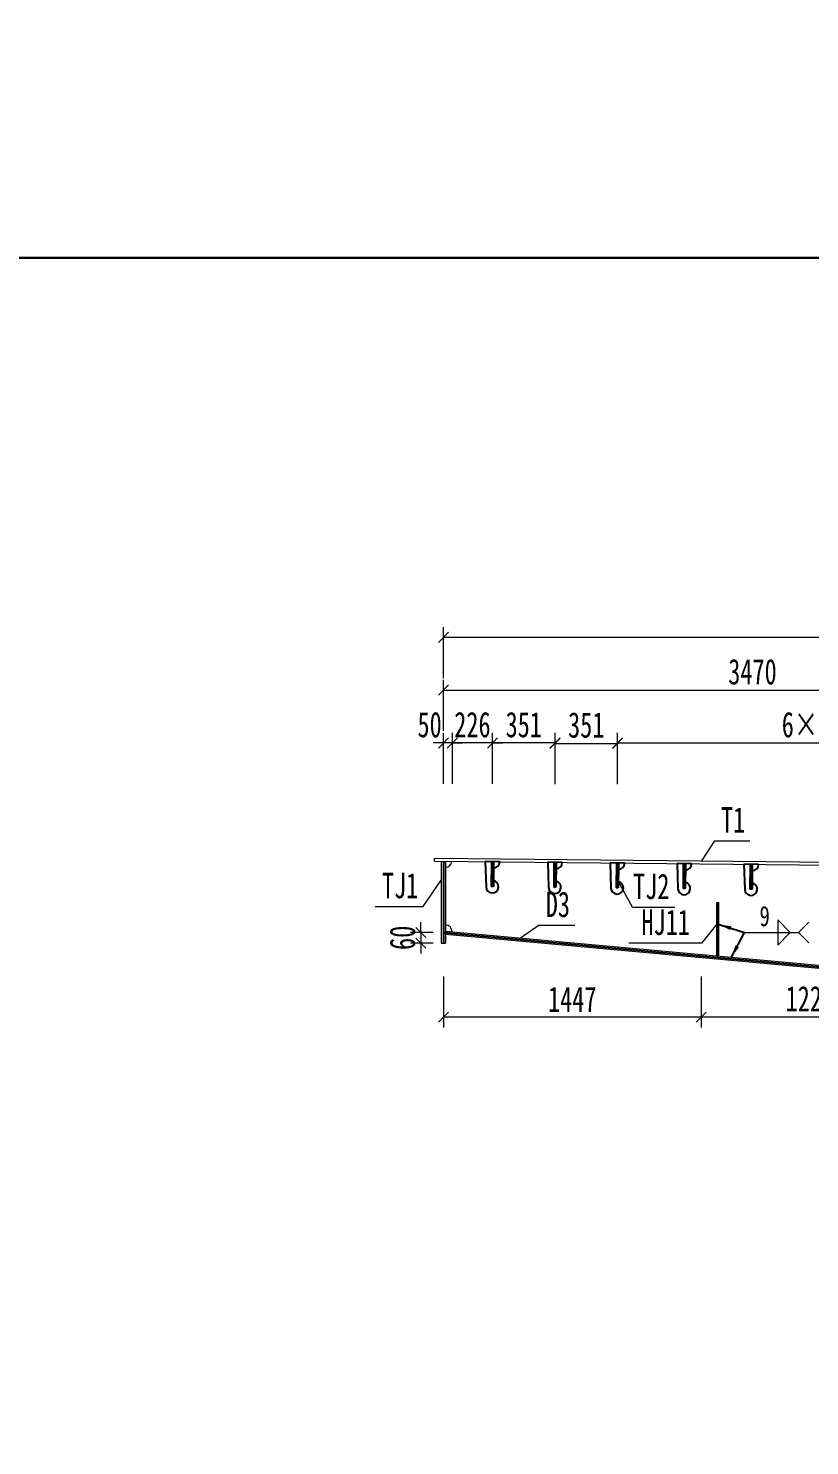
# Model space of a CAD drawing. Header units: millimetres. Extents: x 44597 to 300567, y -113054 to 73044.
# Drawn here: x 115904 to 120290, y -68559 to -60606 of the extents above; entities that cross this region are included whole.
import ezdxf
from ezdxf.enums import TextEntityAlignment as Align

# ---------------------------------------------------------------- set-up
doc = ezdxf.new("R2010")
doc.units = ezdxf.units.MM
doc.layers.get('Defpoints').update_dxf_attribs({"color": 8})
for name, color, linetype, lineweight in [('Dim', 4, 'Continuous', 15), ('文字', 7, 'Continuous', 15), ('细实线', 4, 'Continuous', 15), ('钢板粗线', 1, 'Continuous', 25), ('钢板细线', 6, 'Continuous', 15)]:
    doc.layers.add(name, color=color, linetype=linetype, lineweight=lineweight)
doc.layers.add('Text', color=4, linetype='Continuous')
doc.styles.add('111', font='', dxfattribs={"width": 0.7})
doc.styles.add('BM_Dim', font='', dxfattribs={"width": 0.85})
doc.styles.add('SMEDI', font='', dxfattribs={"width": 0.75})
doc.styles.get("Standard").update_dxf_attribs({"font": ''})
doc.styles.get('111').set_extended_font_data('仿宋_GB2312')
doc.styles.get('BM_Dim').set_extended_font_data('仿宋_GB2312')
doc.styles.get('SMEDI').set_extended_font_data('仿宋_GB2312')
doc.styles.get('Standard').set_extended_font_data('仿宋_GB2312')
doc.dimstyles.new('200', dxfattribs={"dimscale": 0, "dimtxt": 2.5, "dimasz": 1, "dimexe": 1, "dimexo": 1, "dimgap": 0.6, "dimtad": 1, "dimdec": 0, "dimdsep": 46, "dimtxsty": '111', "dimblk": 'OBLIQUE', "dimcen": 0, "dimclrd": 4, "dimclre": 4, "dimclrt": 4, "dimadec": 1, "dimazin": 2, "dimtfac": 1, "dimtdec": 0, "dimtix": 1, "dimtmove": 2, "dimatfit": 3, "dimfxl": 4, "dimfxlon": 1, "dimtolj": 1, "dimlwd": -1, "dimlwe": -1, "dimarcsym": 0})
doc.dimstyles.new('MSteel_1.0_1.0', dxfattribs={"dimtxt": 3, "dimasz": 1.2, "dimexe": 1, "dimexo": 1, "dimgap": 1, "dimtad": 3, "dimtoh": 1, "dimdec": 0, "dimzin": 0, "dimdsep": 46, "dimtxsty": 'Standard', "dimblk": 'ARCHTICK', "dimcen": 0.09, "dimclrd": 3, "dimclre": 3, "dimadec": 0, "dimazin": 0, "dimtfac": 1, "dimtdec": 4, "dimtofl": 0, "dimtmove": 0, "dimatfit": 3, "dimfxl": 1, "dimtolj": 1, "dimtzin": 0, "dimarcsym": 0})

# ---------------------------------------------------------------- blocks, each defined once
blk = doc.blocks.new('_Oblique')
at = {"color": 0, "linetype": 'ByBlock', "lineweight": -2}
blk.add_line((-0.5, -0.5), (0.5, 0.5), dxfattribs=at)
blk = doc.blocks.new('*D2376')
at = {"layer": 'Defpoints', "color": 0, "transparency": 16777216}
for p in [(121704, -64319.2), (118234.1, -64847.9), (121704, -65298.1)]:
    blk.add_point(p, dxfattribs=at)
at = {"layer": '细实线', "color": 4, "transparency": 16777216}
for p, q in [((118234.1, -64547.8), (118234.1, -64262.1)), ((118234.1, -64319.2), (121704, -64319.2)), ((121704, -64547.8), (121704, -64262.1))]:
    blk.add_line(p, q, dxfattribs=at)
at = {"layer": '细实线', "color": 4, "transparency": 16777216, "xscale": 57.14285714285715, "yscale": 57.14285714285715, "zscale": 57.14285714285715, "rotation": 180}
blk.add_blockref('_Oblique', (118234.1, -64319.2), dxfattribs=at)
at = {"layer": '细实线', "color": 4, "transparency": 16777216, "xscale": 57.14285714285715, "yscale": 57.14285714285715, "zscale": 57.14285714285715}
blk.add_blockref('_Oblique', (121704, -64319.2), dxfattribs=at)
at = {"layer": '细实线', "color": 4, "transparency": 16777216, "insert": (119969, -64217), "char_height": 142.86, "attachment_point": 5, "style": '111'}
blk.add_mtext('\\A1;3470', dxfattribs=at)
blk = doc.blocks.new('*D2378')
at = {"layer": 'Defpoints', "color": 0, "transparency": 16777216}
for p in [(118234.1, -65702.4), (119680.7, -65735.4), (118234.1, -66154.4)]:
    blk.add_point(p, dxfattribs=at)
at = {"layer": '细实线', "color": 4, "transparency": 16777216}
for p, q in [((118234.1, -65925.9), (118234.1, -66211.6)), ((119680.7, -65925.9), (119680.7, -66211.6)), ((119680.7, -66154.4), (118234.1, -66154.4))]:
    blk.add_line(p, q, dxfattribs=at)
at = {"layer": '细实线', "color": 4, "transparency": 16777216, "xscale": 57.14285714285715, "yscale": 57.14285714285715, "zscale": 57.14285714285715, "rotation": 180}
blk.add_blockref('_Oblique', (118234.1, -66154.4), dxfattribs=at)
at = {"layer": '细实线', "color": 4, "transparency": 16777216, "xscale": 57.14285714285715, "yscale": 57.14285714285715, "zscale": 57.14285714285715}
blk.add_blockref('_Oblique', (119680.7, -66154.4), dxfattribs=at)
at = {"layer": '细实线', "color": 4, "transparency": 16777216, "insert": (118957.4, -66053.7), "char_height": 142.86, "attachment_point": 5, "style": '111'}
blk.add_mtext('\\A1;1447', dxfattribs=at)
blk = doc.blocks.new('_ArchTick')
at = {"color": 0, "linetype": 'ByBlock', "const_width": 0.15}
blk.add_lwpolyline([(-0.5, -0.5), (0.5, 0.5)], dxfattribs=at)
blk = doc.blocks.new('角焊缝2')
at = {"layer": 'Dim'}
blk.add_line((-3138.01, 370.22), (-3132.7, 370.22), dxfattribs=at)
blk.add_lwpolyline([(-3134.75, 371.45), (-3134.75, 368.99), (-3133.52, 370.22)], close=True, dxfattribs=at)
blk.add_lwpolyline([(-3131.7, 369.22), (-3132.7, 370.22), (-3131.7, 371.22)], dxfattribs=at)
blk = doc.blocks.new('*D2382')
at = {"layer": 'Defpoints', "color": 0, "transparency": 16777216}
for p in [(119680.7, -65735.4), (120901.1, -65870), (119680.7, -66154.4)]:
    blk.add_point(p, dxfattribs=at)
at = {"layer": '细实线', "color": 4, "transparency": 16777216}
for p, q in [((119680.7, -65925.9), (119680.7, -66211.6)), ((120901.1, -65927.2), (120901.1, -66211.6)), ((120901.1, -66154.4), (119680.7, -66154.4))]:
    blk.add_line(p, q, dxfattribs=at)
at = {"layer": '细实线', "color": 4, "transparency": 16777216, "xscale": 57.14285714285715, "yscale": 57.14285714285715, "zscale": 57.14285714285715, "rotation": 180}
blk.add_blockref('_Oblique', (119680.7, -66154.4), dxfattribs=at)
at = {"layer": '细实线', "color": 4, "transparency": 16777216, "xscale": 57.14285714285715, "yscale": 57.14285714285715, "zscale": 57.14285714285715}
blk.add_blockref('_Oblique', (120901.1, -66154.4), dxfattribs=at)
at = {"layer": '细实线', "color": 4, "transparency": 16777216, "insert": (120290.9, -66052.2), "char_height": 142.86, "attachment_point": 5, "style": '111'}
blk.add_mtext('\\A1;1220', dxfattribs=at)
blk = doc.blocks.new('*D2384')
at = {"layer": 'Defpoints', "color": 0, "transparency": 16777216}
for p in [(118234.1, -65679), (118106.9, -65739.4), (118234.1, -65739.4)]:
    blk.add_point(p, dxfattribs=at)
at = {"layer": '细实线', "color": 4, "transparency": 16777216}
for p, q in [((118176.9, -65679), (118049.8, -65679)), ((118106.9, -65679), (118106.9, -65621.9)), ((118106.9, -65679), (118106.9, -65739.4)), ((118176.9, -65739.4), (118049.8, -65739.4)), ((118106.9, -65739.4), (118106.9, -65796.5))]:
    blk.add_line(p, q, dxfattribs=at)
at = {"layer": '细实线', "color": 4, "transparency": 16777216, "xscale": 57.14285714285715, "yscale": 57.14285714285715, "zscale": 57.14285714285715}
for p, rotation in [((118106.9, -65679), 270), ((118106.9, -65739.4), 90)]:
    blk.add_blockref('_Oblique', p, dxfattribs=dict(at, rotation=rotation))
at = {"layer": '细实线', "color": 4, "transparency": 16777216, "insert": (118004.7, -65709.2), "char_height": 142.86, "attachment_point": 5, "rotation": 90, "style": '111'}
blk.add_mtext('\\A1;60', dxfattribs=at)
blk = doc.blocks.new('12-140加劲 有过焊孔')
at = {"layer": 'Defpoints'}
blk.add_line((0, 0), (0, 140), dxfattribs=at)
at = {"layer": '钢板粗线', "color": 7}
for p, q in [((-6, 0), (-6, 140)), ((-6, 140), (6, 140)), ((6, 0), (6, 140)), ((41, 0), (35, 141.5)), ((-41, 0), (41, 0))]:
    blk.add_line(p, q, dxfattribs=at)
for centre, start, end in [((0, 140), 2.44105, 260.12911), ((-6, 0), 90, 180)]:
    blk.add_arc(centre, 35, start, end, dxfattribs=at)
blk = doc.blocks.new('*D2386')
at = {"layer": 'Defpoints', "color": 0, "transparency": 16777216}
for p in [(121464.2, -64615.9), (119211.1, -64949.2), (121464.2, -65311.7)]:
    blk.add_point(p, dxfattribs=at)
at = {"layer": '细实线', "color": 4, "transparency": 16777216}
for p, q in [((119211.1, -64844.5), (119211.1, -64558.8)), ((121464.2, -64844.5), (121464.2, -64558.8)), ((119211.1, -64615.9), (121464.2, -64615.9))]:
    blk.add_line(p, q, dxfattribs=at)
at = {"layer": '细实线', "color": 4, "transparency": 16777216, "xscale": 57.14285714285715, "yscale": 57.14285714285715, "zscale": 57.14285714285715, "rotation": 180}
blk.add_blockref('_Oblique', (119211.1, -64615.9), dxfattribs=at)
at = {"layer": '细实线', "color": 4, "transparency": 16777216, "xscale": 57.14285714285715, "yscale": 57.14285714285715, "zscale": 57.14285714285715}
blk.add_blockref('_Oblique', (121464.2, -64615.9), dxfattribs=at)
at = {"layer": '细实线', "color": 4, "transparency": 16777216, "insert": (120337.6, -64513.7), "char_height": 142.86, "attachment_point": 5, "style": '111'}
blk.add_mtext('\\A1;6×376', dxfattribs=at)
blk = doc.blocks.new('*D2400')
at = {"layer": 'Defpoints', "color": 0, "transparency": 16777216}
for p in [(129646.7, -64023.1), (118234.1, -64490.1), (129646.7, -65337.2)]:
    blk.add_point(p, dxfattribs=at)
at = {"layer": '细实线', "color": 4, "transparency": 16777216}
for p, q in [((118234.1, -64251.7), (118234.1, -63966)), ((129646.7, -64251.7), (129646.7, -63966)), ((118234.1, -64023.1), (129646.7, -64023.1))]:
    blk.add_line(p, q, dxfattribs=at)
at = {"layer": '细实线', "color": 4, "transparency": 16777216, "xscale": 57.14285714285715, "yscale": 57.14285714285715, "zscale": 57.14285714285715, "rotation": 180}
blk.add_blockref('_Oblique', (118234.1, -64023.1), dxfattribs=at)
at = {"layer": '细实线', "color": 4, "transparency": 16777216, "xscale": 57.14285714285715, "yscale": 57.14285714285715, "zscale": 57.14285714285715}
blk.add_blockref('_Oblique', (129646.7, -64023.1), dxfattribs=at)
at = {"layer": '细实线', "color": 4, "transparency": 16777216, "insert": (123940.4, -63920.9), "char_height": 142.86, "attachment_point": 5, "style": '111'}
blk.add_mtext('\\A1;11413', dxfattribs=at)
blk = doc.blocks.new('*D2409')
at = {"layer": 'Defpoints', "color": 0, "transparency": 16777216}
for p in [(119211.1, -64618.1), (118860.5, -65284.2), (119211.1, -65285.7)]:
    blk.add_point(p, dxfattribs=at)
at = {"layer": '细实线', "color": 4, "transparency": 16777216}
for p, q in [((118860.5, -64846.7), (118860.5, -64560.9)), ((119211.1, -64846.7), (119211.1, -64560.9)), ((118860.5, -64618.1), (119211.1, -64618.1))]:
    blk.add_line(p, q, dxfattribs=at)
at = {"layer": '细实线', "color": 4, "transparency": 16777216, "xscale": 57.14285714285715, "yscale": 57.14285714285715, "zscale": 57.14285714285715, "rotation": 180}
blk.add_blockref('_Oblique', (118860.5, -64618.1), dxfattribs=at)
at = {"layer": '细实线', "color": 4, "transparency": 16777216, "xscale": 57.14285714285715, "yscale": 57.14285714285715, "zscale": 57.14285714285715}
blk.add_blockref('_Oblique', (119211.1, -64618.1), dxfattribs=at)
at = {"layer": '细实线', "color": 4, "transparency": 16777216, "insert": (119035.8, -64515.8), "char_height": 142.86, "attachment_point": 5, "style": '111'}
blk.add_mtext('\\A1;351', dxfattribs=at)
blk = doc.blocks.new('*D2410')
at = {"layer": 'Defpoints', "color": 0, "transparency": 16777216}
for p in [(118509.8, -64615.9), (118509.8, -65246.7), (118860.5, -65280.4)]:
    blk.add_point(p, dxfattribs=at)
at = {"layer": '细实线', "color": 4, "transparency": 16777216}
for p, q in [((118509.8, -64844.5), (118509.8, -64558.8)), ((118860.5, -64844.5), (118860.5, -64558.8)), ((118860.5, -64615.9), (118509.8, -64615.9))]:
    blk.add_line(p, q, dxfattribs=at)
at = {"layer": '细实线', "color": 4, "transparency": 16777216, "xscale": 57.14285714285715, "yscale": 57.14285714285715, "zscale": 57.14285714285715, "rotation": 180}
blk.add_blockref('_Oblique', (118509.8, -64615.9), dxfattribs=at)
at = {"layer": '细实线', "color": 4, "transparency": 16777216, "xscale": 57.14285714285715, "yscale": 57.14285714285715, "zscale": 57.14285714285715}
blk.add_blockref('_Oblique', (118860.5, -64615.9), dxfattribs=at)
at = {"layer": '细实线', "color": 4, "transparency": 16777216, "insert": (118685.1, -64513.7), "char_height": 142.86, "attachment_point": 5, "style": '111'}
blk.add_mtext('\\A1;351', dxfattribs=at)
blk = doc.blocks.new('*D2411')
at = {"layer": 'Defpoints', "color": 0, "transparency": 16777216}
for p in [(118234.1, -64615.9), (118234.1, -65270.2), (118284.1, -65295.1)]:
    blk.add_point(p, dxfattribs=at)
at = {"layer": '细实线', "color": 4, "transparency": 16777216}
for p, q in [((118234.1, -64844.5), (118234.1, -64558.8)), ((118284.1, -64844.5), (118284.1, -64558.8)), ((118234.1, -64615.9), (118176.9, -64615.9)), ((118284.1, -64615.9), (118234.1, -64615.9)), ((118284.1, -64615.9), (118341.2, -64615.9))]:
    blk.add_line(p, q, dxfattribs=at)
at = {"layer": '细实线', "color": 4, "transparency": 16777216, "xscale": 57.14285714285715, "yscale": 57.14285714285715, "zscale": 57.14285714285715}
blk.add_blockref('_Oblique', (118234.1, -64615.9), dxfattribs=at)
at = {"layer": '细实线', "color": 4, "transparency": 16777216, "xscale": 57.14285714285715, "yscale": 57.14285714285715, "zscale": 57.14285714285715, "rotation": 180}
blk.add_blockref('_Oblique', (118284.1, -64615.9), dxfattribs=at)
at = {"layer": '细实线', "color": 4, "transparency": 16777216, "insert": (118156.5, -64513.7), "char_height": 142.86, "attachment_point": 5, "style": '111'}
blk.add_mtext('\\A1;50', dxfattribs=at)
blk = doc.blocks.new('*D2461')
at = {"layer": 'Defpoints', "color": 0, "transparency": 16777216}
for p in [(118284.1, -64615.9), (118284.1, -65210.9), (118509.8, -65280.4)]:
    blk.add_point(p, dxfattribs=at)
at = {"layer": '细实线', "color": 4, "transparency": 16777216}
for p, q in [((118284.1, -64844.5), (118284.1, -64558.8)), ((118509.8, -64844.5), (118509.8, -64558.8)), ((118284.1, -64615.9), (118226.9, -64615.9)), ((118509.8, -64615.9), (118284.1, -64615.9)), ((118509.8, -64615.9), (118566.9, -64615.9))]:
    blk.add_line(p, q, dxfattribs=at)
at = {"layer": '细实线', "color": 4, "transparency": 16777216, "xscale": 57.14285714285715, "yscale": 57.14285714285715, "zscale": 57.14285714285715}
blk.add_blockref('_Oblique', (118284.1, -64615.9), dxfattribs=at)
at = {"layer": '细实线', "color": 4, "transparency": 16777216, "xscale": 57.14285714285715, "yscale": 57.14285714285715, "zscale": 57.14285714285715, "rotation": 180}
blk.add_blockref('_Oblique', (118509.8, -64615.9), dxfattribs=at)
at = {"layer": '细实线', "color": 4, "transparency": 16777216, "insert": (118396.9, -64513.7), "char_height": 142.86, "attachment_point": 5, "style": '111'}
blk.add_mtext('\\A1;226', dxfattribs=at)

msp = doc.modelspace()

# ---------------------------------------------------------------- linework, layer by layer
at = {"layer": 'Defpoints'}
for p, q in [((118234.1, -65279.4), (118234.1, -65739.4)), ((119774.6, -65811.3), (119774.6, -65511.3)), ((118234.1, -65679), (122415.2, -66059.8))]:
    msp.add_line(p, q, dxfattribs=at)
for points in [[(113566.6, -36314.1), (152066.6, -36314.1), (152066.6, -61894.1), (113566.6, -61894.1)], [(113566.6, -61894.1), (135566.6, -61894.1), (135566.6, -76511.3), (113566.6, -76511.3)]]:
    msp.add_lwpolyline(points, close=True, dxfattribs=at)
at = {"layer": '细实线'}
for p, q in [((119755.5, -65164.7), (119682.7, -65277.9)), ((119755.5, -65164.7), (119955, -65164.7)), ((118119.9, -65533), (118222.1, -65385.7)), ((119295.7, -65538.1), (119215.2, -65391.4)), ((117851.2, -65533), (118119.9, -65533)), ((119295.7, -65538.1), (119533.6, -65538.1)), ((118771.5, -65638.9), (118667, -65710.4)), ((118771.5, -65638.9), (118971.1, -65638.9)), ((119686, -65736.6), (119768.6, -65633.6)), ((119274, -65736.6), (119686, -65736.6))]:
    msp.add_line(p, q, dxfattribs=at)
at = {"layer": '钢板细线'}
for p, q in [((118184.1, -65278.9), (118184.1, -65262.9)), ((118222.1, -65279.3), (118222.1, -65739.4)), ((118246.1, -65279.5), (118246.1, -65739.4)), ((119768.6, -65810.7), (119768.6, -65511.3)), ((119768.6, -65511.3), (119780.6, -65511.3)), ((119780.6, -65811.8), (119780.6, -65511.3)), ((118246.1, -65672.1), (122386.3, -66049.2)), ((118222.1, -65739.4), (118246.1, -65739.4)), ((118246.1, -65688.1), (122402.5, -66066.7))]:
    msp.add_line(p, q, dxfattribs=at)
for points in [[(118184.1, -65262.9), (125446.7, -65335.6), (130284.8, -65263)], [(118184.1, -65278.9), (125446.8, -65351.6), (130284.8, -65279)]]:
    msp.add_lwpolyline(points, dxfattribs=at)
for centre, start, end in [((118246.1, -65279.5), 270, 359.42629), ((118246.1, -65672.1), 354.79552, 90)]:
    msp.add_arc(centre, 35, start, end, dxfattribs=at)

# ---------------------------------------------------------------- block references
at = {"layer": '细实线', "rotation": 179.4262908401}
for p in [(118509.8, -65282.1), (118860.5, -65285.7), (119211.1, -65289.1), (119586.6, -65292.9), (119962.1, -65296.7)]:
    msp.add_blockref('12-140加劲 有过焊孔', p, dxfattribs=at)
at = {"layer": '细实线', "color": 8, "xscale": 57.1428571428572, "yscale": 57.1428571428572, "zscale": 57.1428571428572}
msp.add_blockref('角焊缝2', (299239.7, -86834.8), dxfattribs=at)

# ---------------------------------------------------------------- texts
at = {"layer": 'Text', "style": 'SMEDI', "width": 0.75}
msp.add_text('9', height=114.3, dxfattribs=at).set_placement((120008.4, -65587.2), align=Align.MIDDLE_LEFT)
at = {"layer": '文字', "style": 'BM_Dim', "width": 0.7}
for s, p in [('T1', (119860.4, -65161.6)), ('TJ1', (117990.7, -65530)), ('TJ2', (119400.6, -65535)), ('D3', (118876.5, -65635.8)), ('HJ11', (119481.6, -65735.9))]:
    msp.add_text(s, height=142.86, dxfattribs=at).set_placement(p, align=Align.BOTTOM_CENTER)

# ---------------------------------------------------------------- dimensions: what is measured, and where the dimension line sits
at = {"layer": '细实线'}
for base, p1, p2, override, picture, middle in [((129646.7, -64023.1), (118234.1, -64490.1), (129646.7, -65337.2), {"dimscale": 57.142857, "dimtxsty": '111', "dimblk": 'Oblique'}, '*D2400', (123940.4, -63920.9)), ((121704, -64319.2), (118234.1, -64847.9), (121704, -65298.1), {"dimscale": 57.142857, "dimtxsty": '111', "dimblk": 'Oblique'}, '*D2376', (119969, -64217)), ((118284.1, -64615.9), (118509.8, -65280.4), (118284.1, -65210.9), {"dimscale": 57.142857, "dimblk": 'Oblique'}, '*D2461', (118396.9, -64513.7)), ((118509.8, -64615.9), (118860.5, -65280.4), (118509.8, -65246.7), {"dimscale": 57.142857, "dimblk": 'Oblique'}, '*D2410', (118685.1, -64513.7)), ((119211.1, -64618.1), (118860.5, -65284.2), (119211.1, -65285.7), {"dimscale": 57.142857, "dimblk": 'Oblique'}, '*D2409', (119035.8, -64515.8)), ((118234.1, -66154.4), (119680.7, -65735.4), (118234.1, -65702.4), {"dimscale": 57.142857, "dimblk": 'Oblique'}, '*D2378', (118957.4, -66053.7)), ((119680.7, -66154.4), (120901.1, -65870), (119680.7, -65735.4), {"dimscale": 57.142857, "dimblk": 'Oblique'}, '*D2382', (120290.9, -66052.2))]:
    dim = msp.add_linear_dim(base=base, p1=p1, p2=p2, dimstyle='200', override=override, dxfattribs=at)
    dim.commit()
    dim.dimension.update_dxf_attribs({"geometry": picture, "text_midpoint": middle})
dim = msp.add_linear_dim(base=(118234.1, -64615.9), p1=(118284.1, -65295.1), p2=(118234.1, -65270.2), dimstyle='200', override={"dimscale": 57.142857, "dimblk": 'Oblique'}, dxfattribs=at)
dim.commit()
dim.dimension.update_dxf_attribs({"geometry": '*D2411', "text_midpoint": (118156.5, -64513.7), "dimtype": 160})
dim = msp.add_linear_dim(base=(121464.2, -64615.9), p1=(119211.1, -64949.2), p2=(121464.2, -65311.7), text='6×376', dimstyle='200', override={"dimscale": 57.142857, "dimtxsty": '111', "dimblk": 'Oblique'}, dxfattribs=at)
dim.commit()
dim.dimension.update_dxf_attribs({"geometry": '*D2386', "text_midpoint": (120337.6, -64513.7)})
dim = msp.add_linear_dim(base=(118106.9, -65739.4), p1=(118234.1, -65679), p2=(118234.1, -65739.4), angle=90, dimstyle='200', override={"dimscale": 57.142857, "dimblk": 'Oblique'}, dxfattribs=at)
dim.commit()
dim.dimension.update_dxf_attribs({"geometry": '*D2384', "text_midpoint": (118004.7, -65709.2)})

# ---------------------------------------------------------------- leaders
at = {"layer": 'Dim'}
for points in [[(119781.2, -65634.6), (119924.9, -65679.2)], [(119850.7, -65818.2), (119924.9, -65679.2)]]:
    msp.add_leader(points, dimstyle='MSteel_1.0_1.0', override={"dimscale": 57.142857, "dimclrd": 256}, dxfattribs=at)

doc.saveas('drawing.dxf')
